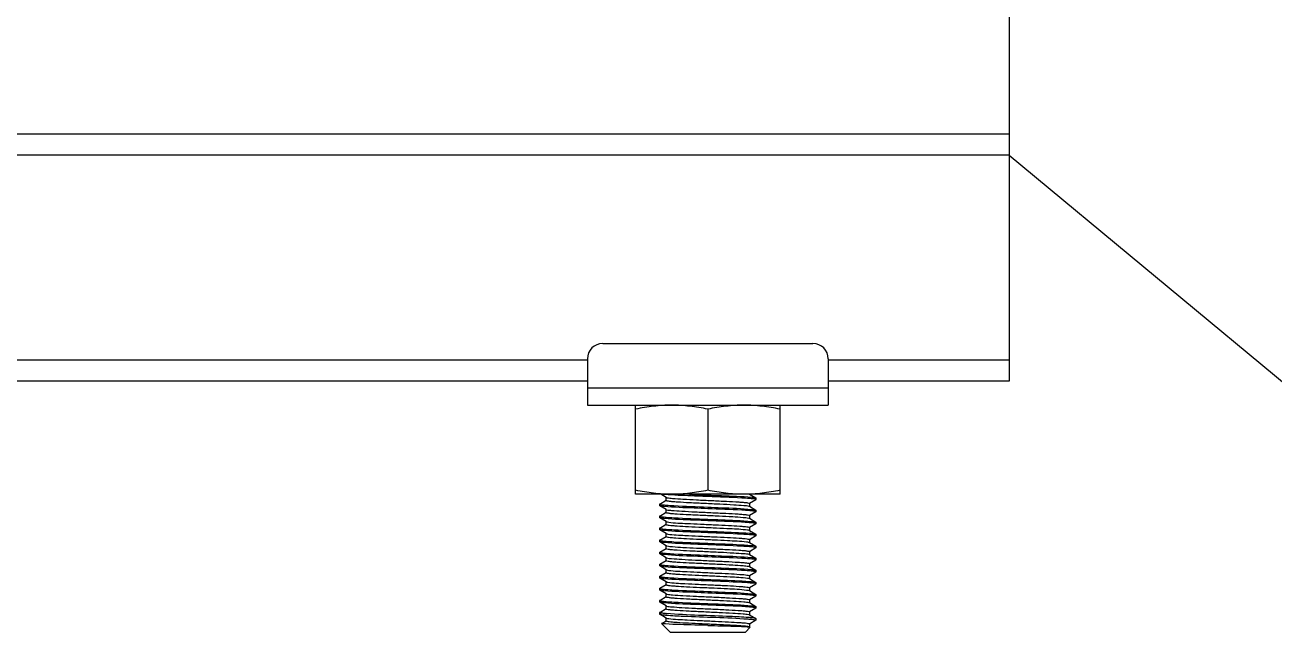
# Model space of a CAD drawing. Extents: x 1031190 to 1725648, y 733081 to 1571294.
# Drawn here: x 1161956 to 1163652, y 1234323 to 1235147 of the extents above; entities that cross this region are included whole.
import ezdxf

# ---------------------------------------------------------------- set-up
doc = ezdxf.new("R2010")
doc.units = 0
doc.header["$LTSCALE"] = 1000
doc.header["$MEASUREMENT"] = 0
doc.styles.get("Standard").update_dxf_attribs({"font": 'gbenor.shx', "bigfont": 'gbcbig.shx'})
doc.dimstyles.get("Standard").update_dxf_attribs({"dimtxt": 0.18, "dimasz": 0.18, "dimexe": 0.18, "dimexo": 0.0625, "dimgap": 0.09, "dimtad": 0, "dimtih": 1, "dimtoh": 1, "dimdec": 4, "dimzin": 0, "dimdsep": 46, "dimtxsty": 'Standard', "dimcen": 0.09, "dimadec": 0, "dimazin": 0, "dimtfac": 1, "dimtdec": 4, "dimtofl": 0, "dimtmove": 0, "dimatfit": 3, "dimfxl": 0, "dimtolj": 1, "dimtzin": 0, "dimarcsym": 0})

msp = doc.modelspace()

# ---------------------------------------------------------------- linework, layer by layer
at = {"color": 7}
msp.add_line((1163292.6, 1235305.7), (1163292.6, 1234663.8), dxfattribs=at)
for p, q in [((1163292.6, 1234999.1), (1156535.4, 1234999.1)), ((1163292.6, 1234970.5), (1156535.4, 1234970.5)), ((1162740.7, 1234714.8), (1163026.1, 1234714.8)), ((1162719.9, 1234692.4), (1157107.8, 1234692.4)), ((1162719.9, 1234694), (1162719.9, 1234631.1)), ((1163047, 1234694), (1163047, 1234631.1)), ((1163292.6, 1234692.4), (1163047, 1234692.4)), ((1162719.9, 1234663.8), (1157107.8, 1234663.8)), ((1162719.9, 1234654.6), (1163047, 1234654.6)), ((1163292.6, 1234663.8), (1163047, 1234663.8)), ((1162719.9, 1234631.1), (1163047, 1234631.1)), ((1162785.3, 1234510.1), (1162785.3, 1234631.1)), ((1162883.4, 1234625.6), (1162883.4, 1234515.6)), ((1162981.5, 1234510.1), (1162981.5, 1234631.1)), ((1162981.5, 1234510.1), (1162785.3, 1234510.1)), ((1162818.2, 1234496.9), (1162827, 1234502.1)), ((1162827, 1234505.8), (1162819.6, 1234510.1)), ((1162826.8, 1234501.9), (1162826.8, 1234506)), ((1162939.8, 1234510.3), (1162948.7, 1234505.1)), ((1162948.7, 1234502.7), (1162939.8, 1234497.6)), ((1162940, 1234497.8), (1162940, 1234493.7)), ((1162948.7, 1234505.1), (1162948.8, 1234504.9)), ((1162948.7, 1234502.7), (1162948.8, 1234502.9)), ((1162948.8, 1234504.9), (1162948.8, 1234502.9)), ((1162818.2, 1234496.9), (1162818, 1234496.8)), ((1162818, 1234496.8), (1162818, 1234494.7)), ((1162818.2, 1234494.5), (1162818, 1234494.7)), ((1162818.2, 1234480.6), (1162818, 1234480.4)), ((1162827, 1234489.4), (1162818.2, 1234494.5)), ((1162818.2, 1234480.6), (1162827, 1234485.7)), ((1162826.8, 1234485.5), (1162826.8, 1234489.6)), ((1162827, 1234489.4), (1162827.4, 1234489.3)), ((1162939.8, 1234493.9), (1162948.7, 1234488.8)), ((1162948.7, 1234486.4), (1162939.8, 1234481.2)), ((1162940, 1234481.4), (1162940, 1234477.3)), ((1162948.7, 1234488.8), (1162948.8, 1234488.6)), ((1162948.7, 1234486.4), (1162948.8, 1234486.5)), ((1162948.8, 1234488.6), (1162948.8, 1234486.5)), ((1162818, 1234480.4), (1162818, 1234478.4)), ((1162818.2, 1234478.2), (1162818, 1234478.4)), ((1162818.2, 1234464.2), (1162818, 1234464.1)), ((1162818, 1234464.1), (1162818, 1234462)), ((1162827, 1234473), (1162818.2, 1234478.2)), ((1162818.2, 1234464.2), (1162827, 1234469.4)), ((1162826.8, 1234469.2), (1162826.8, 1234473.3)), ((1162940, 1234471.6), (1162939.5, 1234471.6)), ((1162939.8, 1234477.6), (1162948.7, 1234472.4)), ((1162948.7, 1234470), (1162939.8, 1234464.9)), ((1162940, 1234465.1), (1162940, 1234461)), ((1162948.7, 1234472.4), (1162948.8, 1234472.2)), ((1162948.7, 1234470), (1162948.8, 1234470.2)), ((1162948.8, 1234472.2), (1162948.8, 1234470.2)), ((1162818.2, 1234461.8), (1162818, 1234462)), ((1162818.2, 1234447.9), (1162818, 1234447.7)), ((1162818, 1234447.7), (1162818, 1234445.7)), ((1162827, 1234456.7), (1162818.2, 1234461.8)), ((1162818.2, 1234447.9), (1162827, 1234453)), ((1162826.8, 1234452.8), (1162826.8, 1234456.9)), ((1162939.8, 1234461.2), (1162948.7, 1234456.1)), ((1162948.7, 1234453.7), (1162939.8, 1234448.5)), ((1162940, 1234448.7), (1162940, 1234444.6)), ((1162948.7, 1234456.1), (1162948.8, 1234455.9)), ((1162948.7, 1234453.7), (1162948.8, 1234453.8)), ((1162948.8, 1234455.9), (1162948.8, 1234453.8)), ((1162818.2, 1234445.5), (1162818, 1234445.7)), ((1162818.2, 1234431.5), (1162818, 1234431.3)), ((1162818, 1234431.3), (1162818, 1234429.3)), ((1162827, 1234440.3), (1162818.2, 1234445.5)), ((1162818.2, 1234431.5), (1162827, 1234436.7)), ((1162826.8, 1234436.5), (1162826.8, 1234440.5)), ((1162939.6, 1234445), (1162939.8, 1234444.8)), ((1162939.8, 1234444.8), (1162948.7, 1234439.7)), ((1162948.7, 1234437.3), (1162939.8, 1234432.2)), ((1162940, 1234432.4), (1162940, 1234428.3)), ((1162948.7, 1234439.7), (1162948.8, 1234439.5)), ((1162948.7, 1234437.3), (1162948.8, 1234437.5)), ((1162948.8, 1234439.5), (1162948.8, 1234437.5)), ((1162818.2, 1234429.1), (1162818, 1234429.3)), ((1162818.2, 1234415.2), (1162818, 1234415)), ((1162818, 1234415), (1162818, 1234412.9)), ((1162818.2, 1234412.8), (1162818, 1234412.9)), ((1162827, 1234424), (1162818.2, 1234429.1)), ((1162818.2, 1234415.2), (1162827, 1234420.3)), ((1162827, 1234407.6), (1162818.2, 1234412.8)), ((1162826.8, 1234420.1), (1162826.8, 1234424.2)), ((1162827, 1234424), (1162827.4, 1234423.8)), ((1162939.8, 1234428.5), (1162948.7, 1234423.3)), ((1162948.7, 1234420.9), (1162939.8, 1234415.8)), ((1162940, 1234416), (1162940, 1234411.9)), ((1162948.7, 1234423.3), (1162948.8, 1234423.2)), ((1162948.7, 1234420.9), (1162948.8, 1234421.1)), ((1162948.8, 1234423.2), (1162948.8, 1234421.1)), ((1162818.2, 1234398.8), (1162818, 1234398.6)), ((1162818, 1234398.6), (1162818, 1234396.6)), ((1162818.2, 1234396.4), (1162818, 1234396.6)), ((1162818.2, 1234398.8), (1162827, 1234404)), ((1162827, 1234391.3), (1162818.2, 1234396.4)), ((1162826.8, 1234403.7), (1162826.8, 1234407.8)), ((1162940, 1234406.1), (1162939.5, 1234406.2)), ((1162939.8, 1234412.1), (1162948.7, 1234407)), ((1162948.7, 1234404.6), (1162939.8, 1234399.5)), ((1162939.8, 1234395.8), (1162948.7, 1234390.6)), ((1162940, 1234399.7), (1162940, 1234395.6)), ((1162948.7, 1234407), (1162948.8, 1234406.8)), ((1162948.7, 1234404.6), (1162948.8, 1234404.8)), ((1162948.8, 1234406.8), (1162948.8, 1234404.8)), ((1162818.2, 1234382.5), (1162818, 1234382.3)), ((1162818, 1234382.3), (1162818, 1234380.2)), ((1162818.2, 1234380.1), (1162818, 1234380.2)), ((1162818.2, 1234382.5), (1162827, 1234387.6)), ((1162827, 1234374.9), (1162818.2, 1234380.1)), ((1162826.8, 1234387.4), (1162826.8, 1234391.5)), ((1162939.6, 1234379.5), (1162939.8, 1234379.4)), ((1162948.7, 1234388.2), (1162939.8, 1234383.1)), ((1162939.8, 1234379.4), (1162948.7, 1234374.3)), ((1162940, 1234383.3), (1162940, 1234379.2)), ((1162948.7, 1234390.6), (1162948.8, 1234390.5)), ((1162948.7, 1234388.2), (1162948.8, 1234388.4)), ((1162948.8, 1234390.5), (1162948.8, 1234388.4)), ((1162818.2, 1234366.1), (1162818, 1234365.9)), ((1162818, 1234365.9), (1162818, 1234363.9)), ((1162818.2, 1234363.7), (1162818, 1234363.9)), ((1162818.2, 1234366.1), (1162827, 1234371.2)), ((1162827, 1234358.6), (1162818.2, 1234363.7)), ((1162826.8, 1234371), (1162826.8, 1234375.1)), ((1162948.7, 1234371.9), (1162939.8, 1234366.7)), ((1162939.8, 1234363.1), (1162948.7, 1234357.9)), ((1162940, 1234366.9), (1162940, 1234362.9)), ((1162948.7, 1234374.3), (1162948.8, 1234374.1)), ((1162948.7, 1234371.9), (1162948.8, 1234372.1)), ((1162948.8, 1234374.1), (1162948.8, 1234372.1)), ((1162818, 1234349.6), (1162818.2, 1234349.8)), ((1162818, 1234349.6), (1162818, 1234347.5)), ((1162818, 1234347.5), (1162818.2, 1234347.3)), ((1162818.2, 1234349.8), (1162827, 1234354.9)), ((1162827, 1234342.2), (1162818.2, 1234347.3)), ((1162818.6, 1234349.2), (1162818.4, 1234349.3)), ((1162826.8, 1234354.7), (1162826.8, 1234358.8)), ((1162827, 1234358.6), (1162827.4, 1234358.4)), ((1162948.7, 1234355.5), (1162939.8, 1234350.4)), ((1162939.8, 1234346.7), (1162948.7, 1234341.6)), ((1162940, 1234350.6), (1162940, 1234346.5)), ((1162948.7, 1234357.9), (1162948.8, 1234357.7)), ((1162948.7, 1234355.5), (1162948.8, 1234355.7)), ((1162948.8, 1234357.7), (1162948.8, 1234355.7)), ((1162820.7, 1234334.8), (1162820.8, 1234334.9)), ((1162832.3, 1234323.2), (1162820.7, 1234334.8)), ((1162820.8, 1234334.9), (1162827, 1234338.5)), ((1162826.8, 1234338.3), (1162826.8, 1234342.4)), ((1162934.5, 1234323.2), (1162940.9, 1234329.6)), ((1162939.4, 1234330), (1162940.2, 1234329.9)), ((1162948.7, 1234339.2), (1162939.8, 1234334)), ((1162940, 1234334.2), (1162940, 1234330.2)), ((1162940.9, 1234329.7), (1162940.9, 1234329.6)), ((1162948.8, 1234341.4), (1162948.7, 1234341.6)), ((1162948.7, 1234339.2), (1162948.8, 1234339.3)), ((1162948.8, 1234341.4), (1162948.8, 1234339.3)), ((1162832.3, 1234323.2), (1162934.5, 1234323.2))]:
    msp.add_line(p, q)
for centre, radius, start, end in [((1162740.7, 1234694), 20.8, 90, 180), ((1163026.1, 1234694), 20.8, 0, 90), ((1162835.2, 1234628), 118.5, 264.0812, 264.633), ((1163183.4, 1242162.1), 7658.9, 267.56828, 267.75562), ((1162925.8, 1234324.1), 180.8, 84.5776, 85.5479), ((1162841.4, 1234680.8), 186, 264.6627, 265.5428), ((1162828.6, 1234492.8), 3.78, 250.9561, 252.0907), ((1162925.5, 1234303.4), 185.1, 84.6498, 85.5433), ((1162841.2, 1234662), 183.5, 264.6243, 265.5438), ((1162936.9, 1234469.3), 8.78, 75.6696, 76.5396), ((1162841.8, 1234652.1), 190, 264.7268, 265.5405), ((1162926, 1234276.3), 179.4, 84.5514, 85.5534), ((1162841.4, 1234631.3), 185.5, 264.6569, 265.5429), ((1162841.4, 1234615.4), 186, 264.6627, 265.5428), ((1162925.8, 1234258.6), 180.8, 84.5776, 85.5479), ((1162841.2, 1234596.5), 183.5, 264.6243, 265.5438), ((1162828.6, 1234427.4), 3.78, 250.9561, 252.0907), ((1162925.5, 1234238), 185.1, 84.6498, 85.5433), ((1162841.8, 1234586.7), 190, 264.7268, 265.5405), ((1162936.9, 1234403.9), 8.78, 75.6696, 76.5396), ((1162841.4, 1234565.9), 185.5, 264.6569, 265.5429), ((1162926, 1234210.9), 179.4, 84.5514, 85.5534), ((1162841.4, 1234549.9), 186, 264.6627, 265.5428), ((1162925.8, 1234193.2), 180.8, 84.5776, 85.5479), ((1162844.5, 1234568.6), 223.2, 265.186, 265.5314), ((1162844.9, 1234576.2), 228.8, 265.24, 265.547), ((1162828.6, 1234362), 3.78, 250.9561, 252.0907), ((1162936.9, 1234338.5), 8.78, 75.6696, 76.5396), ((1162925.5, 1234172.6), 185.1, 84.6498, 85.5433)]:
    msp.add_arc(centre, radius, start, end)
for points, knots in [([(1162834.4, 1234631.1), (1162826.1, 1234631.1), (1162809.6, 1234630), (1162793.4, 1234627.3), (1162785.3, 1234625.6)], [0, 0, 0, 0, 0.499234, 1, 1, 1, 1]), ([(1162883.4, 1234625.6), (1162875.3, 1234627.3), (1162859.1, 1234630), (1162842.6, 1234631.1), (1162834.4, 1234631.1)], [0, 0, 0, 0, 0.500766, 1, 1, 1, 1]), ([(1162932.5, 1234631.1), (1162924.3, 1234631.1), (1162907.8, 1234630), (1162891.5, 1234627.3), (1162883.4, 1234625.6)], [0, 0, 0, 0, 0.499234, 1, 1, 1, 1]), ([(1162981.5, 1234625.6), (1162973.5, 1234627.3), (1162957.2, 1234630), (1162940.7, 1234631.1), (1162932.5, 1234631.1)], [0, 0, 0, 0, 0.500766, 1, 1, 1, 1]), ([(1162834.4, 1234510.1), (1162826.1, 1234510.1), (1162809.6, 1234511.1), (1162793.4, 1234513.9), (1162785.3, 1234515.6)], [0, 0, 0, 0, 0.499234, 1, 1, 1, 1]), ([(1162883.4, 1234515.6), (1162875.3, 1234513.9), (1162859.1, 1234511.1), (1162842.6, 1234510.1), (1162834.4, 1234510.1)], [0, 0, 0, 0, 0.500766, 1, 1, 1, 1]), ([(1162932.5, 1234510.1), (1162924.3, 1234510.1), (1162907.8, 1234511.1), (1162891.5, 1234513.9), (1162883.4, 1234515.6)], [0, 0, 0, 0, 0.499234, 1, 1, 1, 1]), ([(1162981.5, 1234515.6), (1162973.5, 1234513.9), (1162957.2, 1234511.1), (1162940.7, 1234510.1), (1162932.5, 1234510.1)], [0, 0, 0, 0, 0.500766, 1, 1, 1, 1]), ([(1162834.2, 1234509.2), (1162833.2, 1234509.3), (1162829.8, 1234509.5), (1162826.5, 1234509.7), (1162824.1, 1234509.9)], [0, 0, 0, 0, 0.289844, 1, 1, 1, 1]), ([(1162826.8, 1234501.9), (1162826.8, 1234501.5), (1162828.8, 1234501.3), (1162831.1, 1234500.8), (1162836.1, 1234500.4), (1162845.3, 1234499.7), (1162859.9, 1234498.9), (1162879.2, 1234498), (1162899.1, 1234497), (1162916.9, 1234496.2), (1162930, 1234495.2), (1162937, 1234494.8), (1162939.3, 1234494.1)], [0, 0, 0, 0, 0.009703, 0.035887, 0.07813, 0.135078, 0.284815, 0.464601, 0.649729, 0.81476, 0.937049, 1, 1, 1, 1]), ([(1162827, 1234505.8), (1162827.1, 1234505.7), (1162827.4, 1234505.6), (1162827.7, 1234505.5), (1162827.9, 1234505.5)], [0, 0, 0, 0, 0.406881, 1, 1, 1, 1]), ([(1162827.9, 1234505.5), (1162830.4, 1234504.9), (1162837.7, 1234504.4), (1162851.1, 1234503.4), (1162868.9, 1234502.6), (1162888.7, 1234501.6), (1162907.6, 1234500.7), (1162922, 1234500), (1162930.9, 1234499.3), (1162935.8, 1234498.9), (1162938.1, 1234498.4), (1162940, 1234498.1), (1162940, 1234497.8)], [0, 0, 0, 0, 0.068576, 0.194029, 0.359725, 0.543506, 0.720761, 0.867753, 0.923531, 0.964877, 0.99049, 1, 1, 1, 1]), ([(1162883.4, 1234507), (1162878.8, 1234507.2), (1162862.4, 1234507.8), (1162846, 1234508.5), (1162834.2, 1234509.2)], [0, 0, 0, 0, 0.280726, 1, 1, 1, 1]), ([(1162883.4, 1234509), (1162889.6, 1234508.8), (1162909.4, 1234507.9), (1162929.3, 1234507.4), (1162943, 1234506.1)], [0, 0, 0, 0, 0.309919, 1, 1, 1, 1]), ([(1162939.9, 1234504.3), (1162936.4, 1234504.6), (1162917.6, 1234505.7), (1162898.8, 1234506.4), (1162883.4, 1234507)], [0, 0, 0, 0, 0.184493, 1, 1, 1, 1]), ([(1162948.2, 1234503.3), (1162947.9, 1234503.3), (1162946.2, 1234503.7), (1162944.4, 1234503.9), (1162942.9, 1234504)], [0, 0, 0, 0, 0.160696, 1, 1, 1, 1]), ([(1162943, 1234506.1), (1162943.7, 1234506), (1162945.6, 1234505.7), (1162947.6, 1234505.7), (1162948.7, 1234505.1)], [0, 0, 0, 0, 0.378482, 1, 1, 1, 1]), ([(1162948.8, 1234502.9), (1162948.8, 1234503), (1162948.6, 1234503.2), (1162948.3, 1234503.2), (1162948.2, 1234503.3)], [0, 0, 0, 0, 0.318595, 1, 1, 1, 1]), ([(1162818, 1234496.8), (1162818, 1234496.7), (1162818.3, 1234496.5), (1162818.6, 1234496.4), (1162818.7, 1234496.4)], [0, 0, 0, 0, 0.314295, 1, 1, 1, 1]), ([(1162824, 1234493.6), (1162823.3, 1234493.7), (1162821.3, 1234493.9), (1162819.2, 1234493.9), (1162818.2, 1234494.5)], [0, 0, 0, 0, 0.379133, 1, 1, 1, 1]), ([(1162818.7, 1234496.4), (1162819, 1234496.3), (1162820.8, 1234495.9), (1162822.6, 1234495.8), (1162824.1, 1234495.6)], [0, 0, 0, 0, 0.163341, 1, 1, 1, 1]), ([(1162883.4, 1234490.6), (1162877.3, 1234490.9), (1162857.5, 1234491.7), (1162837.7, 1234492.3), (1162824, 1234493.6)], [0, 0, 0, 0, 0.309073, 1, 1, 1, 1]), ([(1162826.8, 1234485.5), (1162826.8, 1234485.2), (1162828.7, 1234484.9), (1162831, 1234484.4), (1162835.9, 1234484), (1162844.9, 1234483.3), (1162859.2, 1234482.6), (1162878.2, 1234481.7), (1162897.9, 1234480.8), (1162915.7, 1234479.9), (1162929.1, 1234479), (1162936.4, 1234478.4), (1162938.9, 1234477.8)], [0, 0, 0, 0, 0.009517, 0.035128, 0.076492, 0.132277, 0.279305, 0.456588, 0.640385, 0.806077, 0.931494, 1, 1, 1, 1]), ([(1162827, 1234495.4), (1162830.4, 1234495.1), (1162849.2, 1234494), (1162868.1, 1234493.3), (1162883.4, 1234492.7)], [0, 0, 0, 0, 0.184553, 1, 1, 1, 1]), ([(1162827.4, 1234489.2), (1162829.6, 1234488.5), (1162836.6, 1234488.2), (1162849.5, 1234487.1), (1162867.3, 1234486.3), (1162887.3, 1234485.3), (1162906.7, 1234484.4), (1162921.4, 1234483.7), (1162930.6, 1234482.9), (1162935.7, 1234482.6), (1162938, 1234482), (1162940, 1234481.8), (1162940, 1234481.4)], [0, 0, 0, 0, 0.061098, 0.182334, 0.347135, 0.532706, 0.713328, 0.863975, 0.921317, 0.963856, 0.990226, 1, 1, 1, 1]), ([(1162883.4, 1234492.7), (1162889.6, 1234492.4), (1162909.4, 1234491.6), (1162929.3, 1234491), (1162942.9, 1234489.7)], [0, 0, 0, 0, 0.309586, 1, 1, 1, 1]), ([(1162939.9, 1234487.9), (1162936.4, 1234488.2), (1162917.6, 1234489.3), (1162898.8, 1234490), (1162883.4, 1234490.6)], [0, 0, 0, 0, 0.184541, 1, 1, 1, 1]), ([(1162939.3, 1234494.1), (1162939.4, 1234494.1), (1162939.6, 1234494), (1162939.7, 1234493.9), (1162939.8, 1234493.9)], [0, 0, 0, 0, 0.569522, 1, 1, 1, 1]), ([(1162948.1, 1234486.9), (1162947.8, 1234487), (1162946.1, 1234487.4), (1162944.3, 1234487.5), (1162942.7, 1234487.7)], [0, 0, 0, 0, 0.16229, 1, 1, 1, 1]), ([(1162942.9, 1234489.7), (1162943.7, 1234489.6), (1162945.6, 1234489.4), (1162947.6, 1234489.4), (1162948.7, 1234488.8)], [0, 0, 0, 0, 0.378727, 1, 1, 1, 1]), ([(1162948.8, 1234486.5), (1162948.8, 1234486.6), (1162948.5, 1234486.8), (1162948.3, 1234486.9), (1162948.1, 1234486.9)], [0, 0, 0, 0, 0.315177, 1, 1, 1, 1]), ([(1162818, 1234480.4), (1162818, 1234480.3), (1162818.3, 1234480.2), (1162818.5, 1234480.1), (1162818.6, 1234480)], [0, 0, 0, 0, 0.319254, 1, 1, 1, 1]), ([(1162818, 1234464.1), (1162818, 1234464), (1162818.3, 1234463.8), (1162818.6, 1234463.7), (1162818.8, 1234463.7)], [0, 0, 0, 0, 0.312916, 1, 1, 1, 1]), ([(1162824.3, 1234477.2), (1162823.5, 1234477.3), (1162821.5, 1234477.6), (1162819.3, 1234477.5), (1162818.2, 1234478.2)], [0, 0, 0, 0, 0.380051, 1, 1, 1, 1]), ([(1162818.6, 1234480), (1162818.9, 1234480), (1162820.7, 1234479.6), (1162822.5, 1234479.4), (1162824, 1234479.3)], [0, 0, 0, 0, 0.159053, 1, 1, 1, 1]), ([(1162818.8, 1234463.7), (1162819.1, 1234463.6), (1162820.9, 1234463.2), (1162822.7, 1234463), (1162824.3, 1234462.9)], [0, 0, 0, 0, 0.163149, 1, 1, 1, 1]), ([(1162883.4, 1234474.3), (1162877.3, 1234474.5), (1162857.6, 1234475.4), (1162837.9, 1234476), (1162824.3, 1234477.2)], [0, 0, 0, 0, 0.307895, 1, 1, 1, 1]), ([(1162826.8, 1234469.2), (1162826.8, 1234469.2), (1162826.9, 1234469.1), (1162826.9, 1234469.1), (1162826.9, 1234469.1)], [0, 0, 0, 0, 0.463467, 1, 1, 1, 1]), ([(1162826.9, 1234469.1), (1162827.2, 1234468.7), (1162828.8, 1234468.6), (1162831.5, 1234468), (1162836.1, 1234467.7), (1162844.7, 1234467), (1162858.1, 1234466.3), (1162876.1, 1234465.4), (1162894.9, 1234464.6), (1162915.4, 1234463.5), (1162929.4, 1234463), (1162937.3, 1234461.8)], [0, 0, 0, 0, 0.011937, 0.038615, 0.07957, 0.133598, 0.274096, 0.443272, 0.620779, 0.785256, 1, 1, 1, 1]), ([(1162827, 1234479), (1162830.4, 1234478.8), (1162849.2, 1234477.6), (1162868.1, 1234476.9), (1162883.4, 1234476.3)], [0, 0, 0, 0, 0.184509, 1, 1, 1, 1]), ([(1162827, 1234473), (1162827.2, 1234473), (1162828.2, 1234472.6), (1162829.3, 1234472.5), (1162830.3, 1234472.3)], [0, 0, 0, 0, 0.140461, 1, 1, 1, 1]), ([(1162830.3, 1234472.3), (1162838.5, 1234471.2), (1162853, 1234470.7), (1162874, 1234469.6), (1162892.9, 1234468.7), (1162910.5, 1234467.9), (1162923.7, 1234467.2), (1162931.8, 1234466.5), (1162936.2, 1234466.1), (1162938.3, 1234465.6), (1162940, 1234465.4), (1162940, 1234465.1)], [0, 0, 0, 0, 0.226556, 0.394464, 0.573122, 0.741029, 0.877994, 0.929534, 0.967621, 0.99116, 1, 1, 1, 1]), ([(1162883.4, 1234476.3), (1162889.5, 1234476.1), (1162909.3, 1234475.2), (1162929.1, 1234474.7), (1162942.7, 1234473.4)], [0, 0, 0, 0, 0.308784, 1, 1, 1, 1]), ([(1162939.5, 1234471.6), (1162936, 1234471.9), (1162917.4, 1234473), (1162898.6, 1234473.7), (1162883.4, 1234474.3)], [0, 0, 0, 0, 0.186017, 1, 1, 1, 1]), ([(1162939.1, 1234477.8), (1162939.2, 1234477.8), (1162939.5, 1234477.7), (1162939.7, 1234477.6), (1162939.8, 1234477.6)], [0, 0, 0, 0, 0.585672, 1, 1, 1, 1]), ([(1162946.6, 1234470.9), (1162946.2, 1234470.9), (1162944, 1234471.2), (1162941.8, 1234471.4), (1162940, 1234471.6)], [0, 0, 0, 0, 0.190958, 1, 1, 1, 1]), ([(1162942.7, 1234473.4), (1162943.5, 1234473.3), (1162945.5, 1234473), (1162947.6, 1234473), (1162948.7, 1234472.4)], [0, 0, 0, 0, 0.379378, 1, 1, 1, 1]), ([(1162948.8, 1234470.2), (1162948.8, 1234470.3), (1162948.1, 1234470.8), (1162947.3, 1234470.8), (1162946.6, 1234470.9)], [0, 0, 0, 0, 0.092798, 1, 1, 1, 1]), ([(1162818, 1234447.7), (1162818, 1234447.6), (1162818.3, 1234447.4), (1162818.5, 1234447.4), (1162818.7, 1234447.3)], [0, 0, 0, 0, 0.318137, 1, 1, 1, 1]), ([(1162824.1, 1234460.9), (1162823.3, 1234461), (1162821.4, 1234461.2), (1162819.2, 1234461.2), (1162818.2, 1234461.8)], [0, 0, 0, 0, 0.379419, 1, 1, 1, 1]), ([(1162818.7, 1234447.3), (1162818.9, 1234447.3), (1162820.7, 1234446.9), (1162822.6, 1234446.7), (1162824.1, 1234446.6)], [0, 0, 0, 0, 0.159502, 1, 1, 1, 1]), ([(1162883.4, 1234457.9), (1162877.3, 1234458.2), (1162857.5, 1234459), (1162837.7, 1234459.6), (1162824.1, 1234460.9)], [0, 0, 0, 0, 0.308711, 1, 1, 1, 1]), ([(1162826.8, 1234452.8), (1162826.8, 1234452.5), (1162828.5, 1234452.3), (1162830.5, 1234451.8), (1162834.8, 1234451.4), (1162842.7, 1234450.8), (1162855.6, 1234450), (1162872.9, 1234449.2), (1162891.6, 1234448.4), (1162912.6, 1234447.3), (1162927.3, 1234446.7), (1162935.8, 1234445.6)], [0, 0, 0, 0, 0.008683, 0.031763, 0.069103, 0.119686, 0.254361, 0.420111, 0.597552, 0.765912, 1, 1, 1, 1]), ([(1162827, 1234462.7), (1162830.4, 1234462.4), (1162849.2, 1234461.3), (1162868.1, 1234460.6), (1162883.4, 1234460)], [0, 0, 0, 0, 0.184619, 1, 1, 1, 1]), ([(1162827, 1234456.7), (1162827.2, 1234456.6), (1162827.9, 1234456.4), (1162828.5, 1234456.3), (1162828.9, 1234456.2)], [0, 0, 0, 0, 0.374139, 1, 1, 1, 1]), ([(1162828.9, 1234456.2), (1162836.6, 1234454.9), (1162850.7, 1234454.5), (1162871.4, 1234453.3), (1162890.8, 1234452.5), (1162909.1, 1234451.6), (1162922.8, 1234450.9), (1162931.4, 1234450.2), (1162936, 1234449.8), (1162938.2, 1234449.3), (1162940, 1234449.1), (1162940, 1234448.7)], [0, 0, 0, 0, 0.210773, 0.377666, 0.558838, 0.731273, 0.873076, 0.926648, 0.966309, 0.990838, 1, 1, 1, 1]), ([(1162883.4, 1234460), (1162889, 1234459.7), (1162907.8, 1234459), (1162926.6, 1234458.3), (1162939.8, 1234457.3)], [0, 0, 0, 0, 0.297814, 1, 1, 1, 1]), ([(1162939.9, 1234455.2), (1162936.4, 1234455.5), (1162917.6, 1234456.6), (1162898.8, 1234457.3), (1162883.4, 1234457.9)], [0, 0, 0, 0, 0.184504, 1, 1, 1, 1]), ([(1162937.3, 1234461.8), (1162937.6, 1234461.8), (1162938.4, 1234461.6), (1162939.3, 1234461.5), (1162939.8, 1234461.2)], [0, 0, 0, 0, 0.353551, 1, 1, 1, 1]), ([(1162939.8, 1234457.3), (1162941.8, 1234457.1), (1162944.7, 1234456.7), (1162947.9, 1234456.5), (1162948.7, 1234456.1)], [0, 0, 0, 0, 0.683777, 1, 1, 1, 1]), ([(1162948.2, 1234454.2), (1162947.9, 1234454.3), (1162946.2, 1234454.6), (1162944.5, 1234454.8), (1162943, 1234454.9)], [0, 0, 0, 0, 0.160861, 1, 1, 1, 1]), ([(1162948.8, 1234453.8), (1162948.8, 1234453.9), (1162948.6, 1234454.1), (1162948.3, 1234454.2), (1162948.2, 1234454.2)], [0, 0, 0, 0, 0.319044, 1, 1, 1, 1]), ([(1162818, 1234431.3), (1162818, 1234431.3), (1162818.3, 1234431.1), (1162818.6, 1234431), (1162818.7, 1234431)], [0, 0, 0, 0, 0.314295, 1, 1, 1, 1]), ([(1162824.1, 1234444.5), (1162823.4, 1234444.6), (1162821.4, 1234444.9), (1162819.2, 1234444.9), (1162818.2, 1234445.5)], [0, 0, 0, 0, 0.379512, 1, 1, 1, 1]), ([(1162818.7, 1234431), (1162819, 1234430.9), (1162820.8, 1234430.5), (1162822.6, 1234430.4), (1162824.1, 1234430.2)], [0, 0, 0, 0, 0.163341, 1, 1, 1, 1]), ([(1162883.4, 1234441.6), (1162877.3, 1234441.8), (1162857.5, 1234442.7), (1162837.7, 1234443.2), (1162824.1, 1234444.5)], [0, 0, 0, 0, 0.308641, 1, 1, 1, 1]), ([(1162826.8, 1234436.5), (1162826.8, 1234436.1), (1162828.8, 1234435.9), (1162831.1, 1234435.3), (1162836.1, 1234435), (1162845.3, 1234434.2), (1162859.9, 1234433.5), (1162879.2, 1234432.6), (1162899.1, 1234431.6), (1162916.9, 1234430.8), (1162930, 1234429.8), (1162937, 1234429.4), (1162939.3, 1234428.7)], [0, 0, 0, 0, 0.009703, 0.035887, 0.07813, 0.135078, 0.284815, 0.464601, 0.649729, 0.81476, 0.937049, 1, 1, 1, 1]), ([(1162827, 1234446.3), (1162830.4, 1234446.1), (1162849.2, 1234444.9), (1162868.1, 1234444.2), (1162883.4, 1234443.6)], [0, 0, 0, 0, 0.184538, 1, 1, 1, 1]), ([(1162827, 1234440.3), (1162827.1, 1234440.3), (1162827.4, 1234440.2), (1162827.7, 1234440.1), (1162827.9, 1234440)], [0, 0, 0, 0, 0.406881, 1, 1, 1, 1]), ([(1162827, 1234430), (1162830.4, 1234429.7), (1162849.2, 1234428.6), (1162868.1, 1234427.9), (1162883.4, 1234427.3)], [0, 0, 0, 0, 0.184553, 1, 1, 1, 1]), ([(1162827.9, 1234440), (1162830.4, 1234439.4), (1162837.7, 1234438.9), (1162851.1, 1234438), (1162868.9, 1234437.1), (1162888.7, 1234436.2), (1162907.6, 1234435.3), (1162922, 1234434.6), (1162930.9, 1234433.9), (1162935.8, 1234433.5), (1162938.1, 1234433), (1162940, 1234432.7), (1162940, 1234432.4)], [0, 0, 0, 0, 0.068576, 0.194029, 0.359725, 0.543506, 0.720761, 0.867753, 0.923531, 0.964877, 0.99049, 1, 1, 1, 1]), ([(1162883.4, 1234443.6), (1162889.6, 1234443.4), (1162909.4, 1234442.5), (1162929.3, 1234441.9), (1162943, 1234440.6)], [0, 0, 0, 0, 0.309919, 1, 1, 1, 1]), ([(1162939.9, 1234438.9), (1162936.4, 1234439.1), (1162917.6, 1234440.3), (1162898.8, 1234441), (1162883.4, 1234441.6)], [0, 0, 0, 0, 0.184493, 1, 1, 1, 1]), ([(1162935.8, 1234445.6), (1162936.2, 1234445.6), (1162937.5, 1234445.4), (1162938.8, 1234445.3), (1162939.6, 1234445)], [0, 0, 0, 0, 0.341642, 1, 1, 1, 1]), ([(1162948.2, 1234437.9), (1162947.9, 1234437.9), (1162946.2, 1234438.3), (1162944.4, 1234438.5), (1162942.9, 1234438.6)], [0, 0, 0, 0, 0.160696, 1, 1, 1, 1]), ([(1162943, 1234440.6), (1162943.7, 1234440.6), (1162945.6, 1234440.3), (1162947.6, 1234440.3), (1162948.7, 1234439.7)], [0, 0, 0, 0, 0.378482, 1, 1, 1, 1]), ([(1162948.8, 1234437.5), (1162948.8, 1234437.6), (1162948.6, 1234437.7), (1162948.3, 1234437.8), (1162948.2, 1234437.9)], [0, 0, 0, 0, 0.318595, 1, 1, 1, 1]), ([(1162818, 1234415), (1162818, 1234414.9), (1162818.3, 1234414.7), (1162818.5, 1234414.7), (1162818.6, 1234414.6)], [0, 0, 0, 0, 0.319254, 1, 1, 1, 1]), ([(1162824, 1234428.2), (1162823.3, 1234428.2), (1162821.3, 1234428.5), (1162819.2, 1234428.5), (1162818.2, 1234429.1)], [0, 0, 0, 0, 0.379133, 1, 1, 1, 1]), ([(1162824.3, 1234411.8), (1162823.5, 1234411.9), (1162821.5, 1234412.2), (1162819.3, 1234412.1), (1162818.2, 1234412.8)], [0, 0, 0, 0, 0.380051, 1, 1, 1, 1]), ([(1162818.6, 1234414.6), (1162818.9, 1234414.5), (1162820.7, 1234414.2), (1162822.5, 1234414), (1162824, 1234413.9)], [0, 0, 0, 0, 0.159053, 1, 1, 1, 1]), ([(1162883.4, 1234425.2), (1162877.3, 1234425.5), (1162857.5, 1234426.3), (1162837.7, 1234426.9), (1162824, 1234428.2)], [0, 0, 0, 0, 0.309073, 1, 1, 1, 1]), ([(1162826.8, 1234420.1), (1162826.8, 1234419.7), (1162828.7, 1234419.5), (1162831, 1234419), (1162835.9, 1234418.6), (1162844.9, 1234417.9), (1162859.2, 1234417.2), (1162878.2, 1234416.3), (1162897.9, 1234415.3), (1162915.7, 1234414.5), (1162929.1, 1234413.5), (1162936.4, 1234413), (1162938.9, 1234412.4)], [0, 0, 0, 0, 0.009517, 0.035128, 0.076492, 0.132277, 0.279305, 0.456588, 0.640385, 0.806077, 0.931494, 1, 1, 1, 1]), ([(1162827, 1234413.6), (1162830.4, 1234413.3), (1162849.2, 1234412.2), (1162868.1, 1234411.5), (1162883.4, 1234410.9)], [0, 0, 0, 0, 0.184509, 1, 1, 1, 1]), ([(1162827.4, 1234423.8), (1162829.6, 1234423.1), (1162836.6, 1234422.7), (1162849.5, 1234421.7), (1162867.3, 1234420.9), (1162887.3, 1234419.9), (1162906.7, 1234419), (1162921.4, 1234418.2), (1162930.6, 1234417.5), (1162935.7, 1234417.1), (1162938, 1234416.6), (1162940, 1234416.4), (1162940, 1234416)], [0, 0, 0, 0, 0.061098, 0.182334, 0.347135, 0.532706, 0.713328, 0.863975, 0.921317, 0.963856, 0.990226, 1, 1, 1, 1]), ([(1162883.4, 1234427.3), (1162889.6, 1234427), (1162909.4, 1234426.2), (1162929.3, 1234425.6), (1162942.9, 1234424.3)], [0, 0, 0, 0, 0.309586, 1, 1, 1, 1]), ([(1162939.9, 1234422.5), (1162936.4, 1234422.8), (1162917.6, 1234423.9), (1162898.8, 1234424.6), (1162883.4, 1234425.2)], [0, 0, 0, 0, 0.184541, 1, 1, 1, 1]), ([(1162939.3, 1234428.7), (1162939.4, 1234428.7), (1162939.6, 1234428.6), (1162939.7, 1234428.5), (1162939.8, 1234428.5)], [0, 0, 0, 0, 0.569522, 1, 1, 1, 1]), ([(1162948.1, 1234421.5), (1162947.8, 1234421.6), (1162946.1, 1234421.9), (1162944.3, 1234422.1), (1162942.7, 1234422.3)], [0, 0, 0, 0, 0.16229, 1, 1, 1, 1]), ([(1162942.9, 1234424.3), (1162943.7, 1234424.2), (1162945.6, 1234423.9), (1162947.6, 1234424), (1162948.7, 1234423.3)], [0, 0, 0, 0, 0.378727, 1, 1, 1, 1]), ([(1162948.8, 1234421.1), (1162948.8, 1234421.2), (1162948.5, 1234421.4), (1162948.3, 1234421.5), (1162948.1, 1234421.5)], [0, 0, 0, 0, 0.315177, 1, 1, 1, 1]), ([(1162818, 1234398.6), (1162818, 1234398.5), (1162818.3, 1234398.4), (1162818.6, 1234398.3), (1162818.8, 1234398.2)], [0, 0, 0, 0, 0.312916, 1, 1, 1, 1]), ([(1162824.1, 1234395.5), (1162823.3, 1234395.5), (1162821.4, 1234395.8), (1162819.2, 1234395.8), (1162818.2, 1234396.4)], [0, 0, 0, 0, 0.379419, 1, 1, 1, 1]), ([(1162818.8, 1234398.2), (1162819.1, 1234398.2), (1162820.9, 1234397.8), (1162822.7, 1234397.6), (1162824.3, 1234397.5)], [0, 0, 0, 0, 0.163149, 1, 1, 1, 1]), ([(1162883.4, 1234408.9), (1162877.3, 1234409.1), (1162857.6, 1234409.9), (1162837.9, 1234410.5), (1162824.3, 1234411.8)], [0, 0, 0, 0, 0.307895, 1, 1, 1, 1]), ([(1162826.8, 1234403.7), (1162826.8, 1234403.7), (1162826.9, 1234403.7), (1162826.9, 1234403.7), (1162826.9, 1234403.6)], [0, 0, 0, 0, 0.463467, 1, 1, 1, 1]), ([(1162826.9, 1234403.6), (1162827.2, 1234403.3), (1162828.8, 1234403.1), (1162831.5, 1234402.6), (1162836.1, 1234402.2), (1162844.7, 1234401.6), (1162858.1, 1234400.9), (1162876.1, 1234400), (1162894.9, 1234399.2), (1162915.4, 1234398), (1162929.4, 1234397.6), (1162937.3, 1234396.4)], [0, 0, 0, 0, 0.011937, 0.038615, 0.07957, 0.133598, 0.274096, 0.443272, 0.620779, 0.785256, 1, 1, 1, 1]), ([(1162827, 1234407.6), (1162827.2, 1234407.6), (1162828.2, 1234407.2), (1162829.3, 1234407.1), (1162830.3, 1234406.9)], [0, 0, 0, 0, 0.140461, 1, 1, 1, 1]), ([(1162827, 1234397.3), (1162830.4, 1234397), (1162849.2, 1234395.8), (1162868.1, 1234395.2), (1162883.4, 1234394.5)], [0, 0, 0, 0, 0.184619, 1, 1, 1, 1]), ([(1162830.3, 1234406.9), (1162838.5, 1234405.8), (1162853, 1234405.3), (1162874, 1234404.2), (1162892.9, 1234403.3), (1162910.5, 1234402.5), (1162923.7, 1234401.7), (1162931.8, 1234401.1), (1162936.2, 1234400.7), (1162938.3, 1234400.2), (1162940, 1234400), (1162940, 1234399.7)], [0, 0, 0, 0, 0.226556, 0.394464, 0.573122, 0.741029, 0.877994, 0.929534, 0.967621, 0.99116, 1, 1, 1, 1]), ([(1162883.4, 1234410.9), (1162889.5, 1234410.7), (1162909.3, 1234409.8), (1162929.1, 1234409.2), (1162942.7, 1234407.9)], [0, 0, 0, 0, 0.308784, 1, 1, 1, 1]), ([(1162939.5, 1234406.2), (1162936, 1234406.4), (1162917.4, 1234407.6), (1162898.6, 1234408.3), (1162883.4, 1234408.9)], [0, 0, 0, 0, 0.186017, 1, 1, 1, 1]), ([(1162937.3, 1234396.4), (1162937.6, 1234396.3), (1162938.4, 1234396.2), (1162939.3, 1234396.1), (1162939.8, 1234395.8)], [0, 0, 0, 0, 0.353551, 1, 1, 1, 1]), ([(1162939.1, 1234412.4), (1162939.2, 1234412.4), (1162939.5, 1234412.3), (1162939.7, 1234412.2), (1162939.8, 1234412.1)], [0, 0, 0, 0, 0.585672, 1, 1, 1, 1]), ([(1162946.6, 1234405.5), (1162946.2, 1234405.5), (1162944, 1234405.8), (1162941.8, 1234406), (1162940, 1234406.1)], [0, 0, 0, 0, 0.190958, 1, 1, 1, 1]), ([(1162942.7, 1234407.9), (1162943.5, 1234407.9), (1162945.5, 1234407.6), (1162947.6, 1234407.6), (1162948.7, 1234407)], [0, 0, 0, 0, 0.379378, 1, 1, 1, 1]), ([(1162948.8, 1234404.8), (1162948.8, 1234404.8), (1162948.1, 1234405.4), (1162947.3, 1234405.3), (1162946.6, 1234405.5)], [0, 0, 0, 0, 0.092798, 1, 1, 1, 1]), ([(1162818, 1234382.3), (1162818, 1234382.2), (1162818.3, 1234382), (1162818.5, 1234382), (1162818.7, 1234381.9)], [0, 0, 0, 0, 0.318137, 1, 1, 1, 1]), ([(1162824.1, 1234379.1), (1162823.4, 1234379.2), (1162821.4, 1234379.5), (1162819.2, 1234379.4), (1162818.2, 1234380.1)], [0, 0, 0, 0, 0.379512, 1, 1, 1, 1]), ([(1162818.7, 1234381.9), (1162818.9, 1234381.8), (1162820.7, 1234381.5), (1162822.6, 1234381.3), (1162824.1, 1234381.1)], [0, 0, 0, 0, 0.159502, 1, 1, 1, 1]), ([(1162883.4, 1234392.5), (1162877.3, 1234392.7), (1162857.5, 1234393.6), (1162837.7, 1234394.2), (1162824.1, 1234395.5)], [0, 0, 0, 0, 0.308711, 1, 1, 1, 1]), ([(1162883.4, 1234376.1), (1162877.3, 1234376.4), (1162857.5, 1234377.2), (1162837.7, 1234377.8), (1162824.1, 1234379.1)], [0, 0, 0, 0, 0.308641, 1, 1, 1, 1]), ([(1162826.8, 1234387.4), (1162826.8, 1234387.1), (1162828.5, 1234386.8), (1162830.5, 1234386.4), (1162834.8, 1234386), (1162842.7, 1234385.3), (1162855.6, 1234384.6), (1162872.9, 1234383.8), (1162891.6, 1234383), (1162912.6, 1234381.9), (1162927.3, 1234381.3), (1162935.8, 1234380.2)], [0, 0, 0, 0, 0.008683, 0.031763, 0.069103, 0.119686, 0.254361, 0.420111, 0.597552, 0.765912, 1, 1, 1, 1]), ([(1162827, 1234391.3), (1162827.2, 1234391.2), (1162827.9, 1234391), (1162828.5, 1234390.8), (1162828.9, 1234390.8)], [0, 0, 0, 0, 0.374139, 1, 1, 1, 1]), ([(1162827, 1234380.9), (1162830.4, 1234380.6), (1162849.2, 1234379.5), (1162868.1, 1234378.8), (1162883.4, 1234378.2)], [0, 0, 0, 0, 0.184538, 1, 1, 1, 1]), ([(1162828.9, 1234390.8), (1162836.6, 1234389.5), (1162850.7, 1234389.1), (1162871.4, 1234387.9), (1162890.8, 1234387.1), (1162909.1, 1234386.2), (1162922.8, 1234385.4), (1162931.4, 1234384.8), (1162936, 1234384.4), (1162938.2, 1234383.9), (1162940, 1234383.6), (1162940, 1234383.3)], [0, 0, 0, 0, 0.210773, 0.377666, 0.558838, 0.731273, 0.873076, 0.926648, 0.966309, 0.990838, 1, 1, 1, 1]), ([(1162883.4, 1234394.5), (1162889, 1234394.3), (1162907.8, 1234393.5), (1162926.6, 1234392.9), (1162939.8, 1234391.8)], [0, 0, 0, 0, 0.297814, 1, 1, 1, 1]), ([(1162939.9, 1234389.8), (1162936.4, 1234390.1), (1162917.6, 1234391.2), (1162898.8, 1234391.9), (1162883.4, 1234392.5)], [0, 0, 0, 0, 0.184504, 1, 1, 1, 1]), ([(1162935.8, 1234380.2), (1162936.2, 1234380.2), (1162937.5, 1234380), (1162938.8, 1234379.8), (1162939.6, 1234379.5)], [0, 0, 0, 0, 0.341642, 1, 1, 1, 1]), ([(1162939.8, 1234391.8), (1162941.8, 1234391.7), (1162944.7, 1234391.3), (1162947.9, 1234391.1), (1162948.7, 1234390.6)], [0, 0, 0, 0, 0.683777, 1, 1, 1, 1]), ([(1162948.2, 1234388.8), (1162947.9, 1234388.9), (1162946.2, 1234389.2), (1162944.5, 1234389.4), (1162943, 1234389.5)], [0, 0, 0, 0, 0.160861, 1, 1, 1, 1]), ([(1162948.8, 1234388.4), (1162948.8, 1234388.5), (1162948.6, 1234388.7), (1162948.3, 1234388.7), (1162948.2, 1234388.8)], [0, 0, 0, 0, 0.319044, 1, 1, 1, 1]), ([(1162818, 1234365.9), (1162818, 1234365.8), (1162818.3, 1234365.6), (1162818.6, 1234365.6), (1162818.7, 1234365.5)], [0, 0, 0, 0, 0.314295, 1, 1, 1, 1]), ([(1162824, 1234362.8), (1162823.3, 1234362.8), (1162821.3, 1234363.1), (1162819.2, 1234363.1), (1162818.2, 1234363.7)], [0, 0, 0, 0, 0.379133, 1, 1, 1, 1]), ([(1162818.7, 1234365.5), (1162819, 1234365.5), (1162820.8, 1234365.1), (1162822.6, 1234364.9), (1162824.1, 1234364.8)], [0, 0, 0, 0, 0.163341, 1, 1, 1, 1]), ([(1162883.4, 1234359.8), (1162877.3, 1234360), (1162857.5, 1234360.9), (1162837.7, 1234361.5), (1162824, 1234362.8)], [0, 0, 0, 0, 0.309073, 1, 1, 1, 1]), ([(1162826.8, 1234371), (1162826.8, 1234370.7), (1162828.8, 1234370.5), (1162831.1, 1234369.9), (1162836.1, 1234369.5), (1162845.3, 1234368.8), (1162859.9, 1234368), (1162879.2, 1234367.1), (1162899.1, 1234366.2), (1162916.9, 1234365.4), (1162930, 1234364.4), (1162937, 1234363.9), (1162939.3, 1234363.3)], [0, 0, 0, 0, 0.009703, 0.035887, 0.07813, 0.135078, 0.284815, 0.464601, 0.649729, 0.81476, 0.937049, 1, 1, 1, 1]), ([(1162827, 1234374.9), (1162827.1, 1234374.9), (1162827.4, 1234374.7), (1162827.7, 1234374.7), (1162827.9, 1234374.6)], [0, 0, 0, 0, 0.406881, 1, 1, 1, 1]), ([(1162827, 1234364.5), (1162830.4, 1234364.3), (1162849.2, 1234363.1), (1162868.1, 1234362.4), (1162883.4, 1234361.8)], [0, 0, 0, 0, 0.184553, 1, 1, 1, 1]), ([(1162827.9, 1234374.6), (1162830.4, 1234374), (1162837.7, 1234373.5), (1162851.1, 1234372.5), (1162868.9, 1234371.7), (1162888.7, 1234370.8), (1162907.6, 1234369.9), (1162922, 1234369.1), (1162930.9, 1234368.4), (1162935.8, 1234368.1), (1162938.1, 1234367.5), (1162940, 1234367.3), (1162940, 1234366.9)], [0, 0, 0, 0, 0.068576, 0.194029, 0.359725, 0.543506, 0.720761, 0.867753, 0.923531, 0.964877, 0.99049, 1, 1, 1, 1]), ([(1162883.4, 1234378.2), (1162889.6, 1234377.9), (1162909.4, 1234377.1), (1162929.3, 1234376.5), (1162943, 1234375.2)], [0, 0, 0, 0, 0.309919, 1, 1, 1, 1]), ([(1162939.9, 1234373.4), (1162936.4, 1234373.7), (1162917.6, 1234374.8), (1162898.8, 1234375.5), (1162883.4, 1234376.1)], [0, 0, 0, 0, 0.184493, 1, 1, 1, 1]), ([(1162939.3, 1234363.3), (1162939.4, 1234363.2), (1162939.6, 1234363.2), (1162939.7, 1234363.1), (1162939.8, 1234363.1)], [0, 0, 0, 0, 0.569522, 1, 1, 1, 1]), ([(1162948.2, 1234372.4), (1162947.9, 1234372.5), (1162946.2, 1234372.9), (1162944.4, 1234373), (1162942.9, 1234373.2)], [0, 0, 0, 0, 0.160696, 1, 1, 1, 1]), ([(1162943, 1234375.2), (1162943.7, 1234375.1), (1162945.6, 1234374.9), (1162947.6, 1234374.9), (1162948.7, 1234374.3)], [0, 0, 0, 0, 0.378482, 1, 1, 1, 1]), ([(1162948.8, 1234372.1), (1162948.8, 1234372.1), (1162948.6, 1234372.3), (1162948.3, 1234372.4), (1162948.2, 1234372.4)], [0, 0, 0, 0, 0.318595, 1, 1, 1, 1]), ([(1162818.4, 1234349.3), (1162818.3, 1234349.3), (1162818.1, 1234349.4), (1162818, 1234349.5), (1162818, 1234349.6)], [0, 0, 0, 0, 0.649818, 1, 1, 1, 1]), ([(1162818.2, 1234347.3), (1162818.3, 1234347.3), (1162818.7, 1234347.1), (1162819, 1234347.1), (1162819.3, 1234347)], [0, 0, 0, 0, 0.390582, 1, 1, 1, 1]), ([(1162825.9, 1234348.3), (1162825.1, 1234348.3), (1162822.6, 1234348.6), (1162820.1, 1234348.8), (1162818.6, 1234349.2)], [0, 0, 0, 0, 0.350995, 1, 1, 1, 1]), ([(1162819.3, 1234347), (1162819.6, 1234346.9), (1162821.8, 1234346.6), (1162823.9, 1234346.4), (1162825.7, 1234346.2)], [0, 0, 0, 0, 0.173481, 1, 1, 1, 1]), ([(1162826.8, 1234354.7), (1162826.8, 1234354.3), (1162828.7, 1234354.1), (1162831, 1234353.6), (1162835.9, 1234353.2), (1162844.9, 1234352.5), (1162859.2, 1234351.7), (1162878.2, 1234350.8), (1162897.9, 1234349.9), (1162915.7, 1234349.1), (1162929.1, 1234348.1), (1162936.4, 1234347.6), (1162938.9, 1234347)], [0, 0, 0, 0, 0.009517, 0.035128, 0.076492, 0.132277, 0.279305, 0.456588, 0.640385, 0.806077, 0.931494, 1, 1, 1, 1]), ([(1162938.3, 1234342.9), (1162930.2, 1234343.5), (1162893.2, 1234345.3), (1162856.1, 1234345.9), (1162827.1, 1234348.2)], [0, 0, 0, 0, 0.218132, 1, 1, 1, 1]), ([(1162827.1, 1234346.1), (1162834.8, 1234345.5), (1162871.7, 1234343.7), (1162908.7, 1234343), (1162937.8, 1234340.9)], [0, 0, 0, 0, 0.208808, 1, 1, 1, 1]), ([(1162827.4, 1234358.4), (1162829.6, 1234357.7), (1162836.6, 1234357.3), (1162849.5, 1234356.2), (1162867.3, 1234355.4), (1162887.3, 1234354.5), (1162906.7, 1234353.6), (1162921.4, 1234352.8), (1162930.6, 1234352.1), (1162935.7, 1234351.7), (1162938, 1234351.2), (1162940, 1234351), (1162940, 1234350.6)], [0, 0, 0, 0, 0.061098, 0.182334, 0.347135, 0.532706, 0.713328, 0.863975, 0.921317, 0.963856, 0.990226, 1, 1, 1, 1]), ([(1162883.4, 1234361.8), (1162889.6, 1234361.6), (1162909.4, 1234360.7), (1162929.3, 1234360.2), (1162942.9, 1234358.9)], [0, 0, 0, 0, 0.309586, 1, 1, 1, 1]), ([(1162939.9, 1234357.1), (1162936.4, 1234357.4), (1162917.6, 1234358.5), (1162898.8, 1234359.2), (1162883.4, 1234359.8)], [0, 0, 0, 0, 0.184541, 1, 1, 1, 1]), ([(1162939.1, 1234347), (1162939.2, 1234346.9), (1162939.5, 1234346.9), (1162939.7, 1234346.8), (1162939.8, 1234346.7)], [0, 0, 0, 0, 0.585672, 1, 1, 1, 1]), ([(1162948.1, 1234356.1), (1162947.8, 1234356.2), (1162946.1, 1234356.5), (1162944.3, 1234356.7), (1162942.7, 1234356.8)], [0, 0, 0, 0, 0.16229, 1, 1, 1, 1]), ([(1162942.9, 1234358.9), (1162943.7, 1234358.8), (1162945.6, 1234358.5), (1162947.6, 1234358.5), (1162948.7, 1234357.9)], [0, 0, 0, 0, 0.378727, 1, 1, 1, 1]), ([(1162948.8, 1234355.7), (1162948.8, 1234355.8), (1162948.5, 1234356), (1162948.3, 1234356), (1162948.1, 1234356.1)], [0, 0, 0, 0, 0.315177, 1, 1, 1, 1]), ([(1162821.2, 1234334.6), (1162821.1, 1234334.6), (1162820.9, 1234334.7), (1162820.8, 1234334.7), (1162820.7, 1234334.8)], [0, 0, 0, 0, 0.644165, 1, 1, 1, 1]), ([(1162826.1, 1234334.1), (1162825.5, 1234334.2), (1162823.9, 1234334.3), (1162822.2, 1234334.4), (1162821.2, 1234334.6)], [0, 0, 0, 0, 0.347295, 1, 1, 1, 1]), ([(1162883.4, 1234332.2), (1162877.5, 1234332.4), (1162858.4, 1234332.9), (1162839.2, 1234333.3), (1162826.1, 1234334.1)], [0, 0, 0, 0, 0.310462, 1, 1, 1, 1]), ([(1162826.8, 1234338.3), (1162826.8, 1234338.3), (1162826.9, 1234338.3), (1162826.9, 1234338.2), (1162826.9, 1234338.2)], [0, 0, 0, 0, 0.463467, 1, 1, 1, 1]), ([(1162826.9, 1234338.2), (1162827.2, 1234337.9), (1162828.8, 1234337.7), (1162831.5, 1234337.2), (1162836.1, 1234336.8), (1162844.7, 1234336.1), (1162858.1, 1234335.4), (1162876.1, 1234334.6), (1162894.9, 1234333.7), (1162915.4, 1234332.6), (1162929.4, 1234332.1), (1162937.3, 1234331)], [0, 0, 0, 0, 0.011937, 0.038615, 0.07957, 0.133598, 0.274096, 0.443272, 0.620779, 0.785256, 1, 1, 1, 1]), ([(1162827, 1234342.2), (1162827.2, 1234342.1), (1162828.2, 1234341.8), (1162829.3, 1234341.6), (1162830.3, 1234341.5)], [0, 0, 0, 0, 0.140461, 1, 1, 1, 1]), ([(1162830.3, 1234341.5), (1162838.5, 1234340.4), (1162853, 1234339.8), (1162874, 1234338.7), (1162892.9, 1234337.9), (1162910.5, 1234337), (1162923.7, 1234336.3), (1162931.8, 1234335.7), (1162936.2, 1234335.3), (1162938.3, 1234334.8), (1162940, 1234334.6), (1162940, 1234334.2)], [0, 0, 0, 0, 0.226556, 0.394464, 0.573122, 0.741029, 0.877994, 0.929534, 0.967621, 0.99116, 1, 1, 1, 1]), ([(1162883.4, 1234332.2), (1162895.3, 1234331.9), (1162913.9, 1234331.1), (1162932.6, 1234330.9), (1162939.4, 1234330)], [0, 0, 0, 0, 0.636179, 1, 1, 1, 1]), ([(1162937.3, 1234331), (1162937.6, 1234330.9), (1162938.4, 1234330.8), (1162939.3, 1234330.6), (1162939.8, 1234330.4)], [0, 0, 0, 0, 0.353551, 1, 1, 1, 1]), ([(1162937.8, 1234340.9), (1162938.7, 1234340.8), (1162941.4, 1234340.6), (1162944.1, 1234340.4), (1162946, 1234340.1)], [0, 0, 0, 0, 0.307232, 1, 1, 1, 1]), ([(1162946.3, 1234342.1), (1162945.8, 1234342.2), (1162943.1, 1234342.5), (1162940.5, 1234342.7), (1162938.3, 1234342.9)], [0, 0, 0, 0, 0.189241, 1, 1, 1, 1]), ([(1162940.2, 1234329.9), (1162940.3, 1234329.9), (1162940.6, 1234329.8), (1162940.8, 1234329.8), (1162940.9, 1234329.7)], [0, 0, 0, 0, 0.624047, 1, 1, 1, 1]), ([(1162946, 1234340.1), (1162946.7, 1234340), (1162947.4, 1234339.8), (1162948.8, 1234339.6), (1162948.8, 1234339.3)], [0, 0, 0, 0, 0.726573, 1, 1, 1, 1]), ([(1162948.7, 1234341.6), (1162948.6, 1234341.6), (1162947.8, 1234341.9), (1162947, 1234342), (1162946.3, 1234342.1)], [0, 0, 0, 0, 0.144741, 1, 1, 1, 1])]:
    msp.add_open_spline(points, degree=3, knots=knots)

# ---------------------------------------------------------------- leaders
msp.add_leader([(1163292.6, 1234970.5), (1163831.6, 1234523.4)], dimstyle='Standard', override={"dimgap": 20})

doc.saveas('drawing.dxf')
